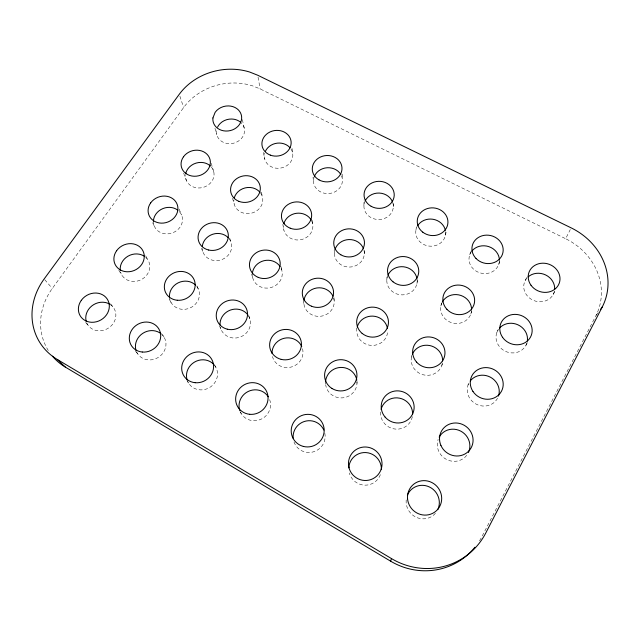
<?xml version="1.0" encoding="UTF-8"?>
<svg xmlns="http://www.w3.org/2000/svg" width="640" height="640" viewBox="0 0 640 640"><rect width="100%" height="100%" fill="white"/><g stroke="black" fill="none" stroke-linecap="round" stroke-linejoin="round"><path stroke-width="0.48" stroke-dasharray="3.2 2.4" d="M363.928 205.664L363.992 199.944M364.32 253.832L364.368 250.048M216.496 130.824L216.448 132.76A14.136 12.248 -11.9 0 0 229.136 143.672L231.36 143.592A14.136 12.248 -11.9 0 0 241.064 138.928L242.384 137.304A14.136 12.248 -11.9 0 0 241.288 122.912M386.792 280.072L387.168 275.152M393.336 206.76L393.712 201.992M415.992 229.864L416.608 225.296M416.952 283.544L417.576 279.64M411.448 357.104L411.768 355.328M445.44 235.248L446.576 229.816M440.856 306.032L441.528 303.256M469.76 254.744L470.832 250.944M441.816 365.544L442.584 362.936M470.792 314.072L471.712 311.352M498.704 264.504L500.064 260.784M468.016 385.048L468.776 383.208M496.744 332.76L498.44 328.928M525.296 280.4L527.336 275.912M479.52 540.8A67.944 65.608 53.1 0 0 482.12 536.232L595.744 316.04A62.632 56.368 19.7 0 0 565.64 238.712L570.296 229.536M553.176 294.504L555.584 290.16M525.896 345.4L527.744 342.056M596.288 315.28L598.464 312.256M48.28 350.48A61.96 55.48 -31.1 0 1 52.296 288.464L183.616 107.576A56.584 49.032 -11.9 0 1 252.48 85.84L260.152 88.92L565.64 238.712M44.768 279.712L52.296 288.464M85.648 322.496L88.696 326.096M229.04 238.688L229.664 239.48A14.88 13.464 -17.3 0 1 229.384 253.712A14.88 13.464 -17.3 0 1 215.464 260.624L213.176 260.36A14.88 13.464 -17.3 0 1 202.216 248.504M196.84 286.608L197.464 287.424A15.224 13.904 -23.6 0 1 196.984 302.208A15.224 13.904 -23.6 0 1 182.736 309.352L180.408 309.072A15.224 13.904 -23.6 0 1 169.704 298.912M135.552 351.104L138.576 355.08M136.576 351.912A15.624 14.32 -31 0 0 146.408 359.632L148.768 359.928A15.624 14.32 -31 0 0 163.368 352.536A15.624 14.32 -31 0 0 164.056 337.168L162.736 335.352A15.624 14.32 -31 0 0 161.688 334.28M110.648 303.808L112.856 306.832M187.456 381.392L188.512 383.016M118.808 270.328L121.96 275.232M162.464 334.648L164.056 337.168M169.496 299.608L171.336 302.952M145.656 255.816L147.976 260.048M214.272 364.352L216.472 368.608M240.408 412.008L241.24 413.64M152.648 222.728L154.288 226.08M196.904 285.888L198.472 289.352M219.544 326.016L221.056 329.456M179.112 209.04L181.592 215.04M201.456 248.304L203.168 252.616M183.672 173.192L186.392 180.488M248.8 315.768L250.112 319.672M179.896 96.192L183.616 107.576M229.672 238.048L231.36 243.336M211.184 163.32L213.752 171.672M251.648 274.248L252.688 277.816M232.536 198.304L234.16 204.008M214.96 128.264L216.744 134.656M242.344 119.592L244.2 127.912M261.392 192.12L262.432 196.944M281.088 266.768L281.84 270.4M263.4 152.4L264.688 159.048M282.816 224.392L283.848 230.104M258.056 77.184L260.152 88.92M303.552 301.728L303.856 303.576M292.016 148.36L292.792 154.112M312.32 220.376L312.824 224.96M313.032 177.12L313.52 182.088M333.952 297.616L334.16 300.416M334.184 250.072L334.48 254.784M342.168 174.064L342.352 179.064M356.992 381.504L357.008 383.344M356.736 328.056L356.752 329.976A15.48 14.656 3.4 0 0 371.568 345.408A15.48 14.656 3.4 0 0 387.672 331.384M526.808 343.28A15.928 14.648 22.5 0 1 505.136 351.168A15.928 14.648 22.5 0 1 498.488 329.368M554.432 291.04A15.656 14.088 19.6 0 1 533.216 300.28A15.656 14.088 19.6 0 1 526.528 278.56M211.32 166.984A14.416 12.656 -15.5 0 1 211.784 181.408L210.416 183.088A14.416 12.656 -15.5 0 1 200.496 187.904L198.24 187.976A14.416 12.656 -15.5 0 1 185.504 175.296M110.112 304.448A15.48 13.856 -31.1 0 1 113.16 323.544L111.648 325.416A15.48 13.856 -31.1 0 1 101 330.736L98.632 330.808A15.48 13.856 -31.1 0 1 86.52 322.328M435.44 513.296A16.976 16.4 52.9 0 1 415.624 517A16.976 16.4 52.9 0 1 406.4 498.448M466.712 455.336A16.56 15.832 36 0 1 446.008 459.176A16.56 15.832 36 0 1 438.144 439.4M145.704 257.352A15.08 13.464 -25.2 0 1 147.232 274.44L145.768 276.24A15.08 13.464 -25.2 0 1 135.376 281.384L133.048 281.456A15.08 13.464 -25.2 0 1 120.592 271.984M179.36 211.6A14.728 13.064 -19.9 0 1 180.088 227.088L178.672 228.824A14.728 13.064 -19.9 0 1 168.52 233.8L166.224 233.88A14.728 13.064 -19.9 0 1 153.432 222.072M497.544 398.272A16.224 15.232 27.1 0 1 475.96 404.024A16.224 15.232 27.1 0 1 468.984 382.872M412.36 416.664A16.08 15.6 20.4 0 1 401.072 428.624A16.08 15.6 20.4 0 1 384.864 423.936L383.296 421.968A16.08 15.6 20.4 0 1 380.888 410.168M380.392 474.648A16.4 16.232 44.9 0 1 352.992 479.688L351.424 477.64A16.4 16.232 44.9 0 1 349.336 472.952M471.576 309.632A15.536 14.392 14.4 0 1 461.888 322.64A15.536 14.392 14.4 0 1 445 318.728L443.448 316.92A15.536 14.392 14.4 0 1 442.416 301.816M499.4 260.952A15.288 13.832 13.4 0 1 489.672 272.888A15.288 13.832 13.4 0 1 473.408 269.04L471.856 267.304A15.288 13.832 13.4 0 1 471.928 250.976M442.272 364.04A15.8 14.976 16.1 0 1 431.088 374.888A15.8 14.976 16.1 0 1 415.512 370.32L413.952 368.44A15.8 14.976 16.1 0 1 412.08 354.848M324.832 433.208A16.08 15.832 -25.8 0 1 312.672 452.04A16.08 15.832 -25.8 0 1 293.56 440.608M356.992 381.744A15.752 15.248 -2.4 0 1 342.912 397.832A15.752 15.248 -2.4 0 1 325.704 384.992M325.6 384.2A15.752 15.248 -2.4 0 1 325.552 381.808M417.072 279.136A15.224 14.088 5.7 0 1 400.352 294.784A15.224 14.088 5.7 0 1 387.704 275.76M363.976 250.256A14.968 13.752 -2.1 0 1 349.8 267.056A14.968 13.752 -2.1 0 1 334.6 251.2M392.768 202.648A14.712 13.248 0.7 0 1 378.064 219.52A14.712 13.248 0.7 0 1 364.848 201.616M302.536 348.72A15.536 14.808 -15.2 0 1 291.208 367.04A15.536 14.808 -15.2 0 1 272.448 356.512M269.664 399.64A15.928 15.304 -30 0 1 260.336 419.552A15.928 15.304 -30 0 1 240.144 411.496M333.728 298.216A15.232 14.28 -6.7 0 1 320.472 316.28A15.232 14.28 -6.7 0 1 303.832 301.336M341.464 175.8A14.496 12.92 -4.5 0 1 327.864 193.576A14.496 12.92 -4.5 0 1 314.472 176.104M281.112 268.352A15.04 13.872 -13.2 0 1 269.592 287.864A15.04 13.872 -13.2 0 1 252.36 273.48M311.68 220.928A14.752 13.392 -8 0 1 300.6 239.744A14.752 13.392 -8 0 1 283.472 225.928M248.328 315.56A15.376 14.352 -20.8 0 1 240.88 336.776A15.376 14.352 -20.8 0 1 220.36 327.312M214.528 365.28A15.776 14.8 -30.8 0 1 209.392 387.672A15.776 14.8 -30.8 0 1 187.472 380.928M260.72 193.232A14.576 13.024 -12.4 0 1 260.624 206.944A14.576 13.024 -12.4 0 1 247.024 213.632L244.76 213.384A14.576 13.024 -12.4 0 1 233.872 199.936M291.072 149.152A14.304 12.584 -8.7 0 1 290.576 162.096A14.304 12.584 -8.7 0 1 277.472 168.288L275.248 168.056A14.304 12.584 -8.7 0 1 264.712 153.16M445.592 231.704A14.976 13.552 6.8 0 1 428.856 246.056A14.976 13.552 6.8 0 1 416.592 227.816"/><path stroke-width="0.96" d="M390.592 561.152L391.528 558.616A69.896 67.496 51.7 0 0 485.792 532.968L602.264 306.952A64.352 57.68 19.2 0 0 571.144 227.864L257.712 75.232L249.856 72.104A58 49.968 -11.8 0 0 179.272 94.288L44.144 278.984A63.648 56.744 -30.7 0 0 57.304 359.472L65.376 367.112L390.592 561.152A67.944 65.608 53.1 0 0 474.936 547.224M217.608 127.048L218.648 125.296A14.136 12.248 -11.9 0 1 231.808 119.024L233.968 119.24A14.136 12.248 -11.9 0 1 240.808 122.456M600.64 309.224L602.264 306.952M57.304 359.472L391.528 558.616M290.072 147.872L289.368 147.056A14.304 12.584 -8.7 0 0 265.408 151.256M260.096 192.48L259.392 191.624A14.576 13.024 -12.4 0 0 245.072 187.928A14.576 13.024 -12.4 0 0 234.256 197.904M65.376 367.112A61.96 55.48 -31.1 0 1 52.44 356.176M499.44 328.168A15.928 14.648 22.5 0 1 517.984 324.832A15.928 14.648 22.5 0 1 527.344 341.032M528.064 276.936A15.656 14.088 19.6 0 1 545.56 274.92A15.656 14.088 19.6 0 1 554.64 289.576M185.672 173.96A14.416 12.656 -15.5 0 1 186.752 170.712L187.832 168.904A14.416 12.656 -15.5 0 1 201.288 162.424L203.48 162.656A14.416 12.656 -15.5 0 1 210.384 166.008M86.296 321.64A15.48 13.856 -31.1 0 1 87.344 311.392L88.56 309.368A15.48 13.856 -31.1 0 1 102.976 302.224L105.272 302.496A15.48 13.856 -31.1 0 1 109.48 304.064M407.392 495.136A16.976 16.4 52.9 0 1 429.424 486.976A16.976 16.4 52.9 0 1 437.784 509.672M439.16 437.136A16.56 15.832 36 0 1 460.752 431.128A16.56 15.832 36 0 1 468.44 452.504M120.32 270.592A15.08 13.464 -25.2 0 1 121.68 262.8L122.848 260.848A15.08 13.464 -25.2 0 1 136.928 253.936L139.192 254.2A15.08 13.464 -25.2 0 1 144.576 256.464M153.424 221.384A14.728 13.064 -19.9 0 1 154.8 215.936L155.92 214.056A14.728 13.064 -19.9 0 1 169.68 207.368L171.904 207.616A14.728 13.064 -19.9 0 1 177.808 210.192M470.296 380.88A16.224 15.232 27.1 0 1 490.488 377.24A16.224 15.232 27.1 0 1 498.496 396.072M381.072 409.376A16.08 15.6 20.4 0 1 397.104 397.864L399.584 398.176A16.08 15.6 20.4 0 1 412.624 414.224M442.416 301.816A15.536 14.392 14.4 0 1 456.24 294.584L458.64 294.864A15.536 14.392 14.4 0 1 471.576 309.632M471.928 250.976A15.288 13.832 13.4 0 1 484.176 245.792L486.544 246.048A15.288 13.832 13.4 0 1 499.416 260.224M412.376 354.128A15.8 14.976 16.1 0 1 427.232 345.24L429.672 345.536A15.8 14.976 16.1 0 1 442.664 360.92M348.784 467.872A16.4 16.232 44.9 0 1 365.784 452.568L368.304 452.896A16.4 16.232 44.9 0 1 381.384 469.64M293.152 438.16A16.08 15.832 -25.8 0 1 323.824 430.064M325.552 381.808A15.752 15.248 -2.4 0 1 340.456 367.44A15.752 15.248 -2.4 0 1 356.816 380.16M357.24 326.96A15.48 14.656 3.4 0 1 372.84 316.12A15.48 14.656 3.4 0 1 387.448 328.32M387.992 275.08A15.224 14.088 5.7 0 1 403.64 266.792A15.224 14.088 5.7 0 1 416.944 278.4M365.136 200.976A14.712 13.248 0.7 0 1 379.2 193.056A14.712 13.248 0.7 0 1 392.536 201.984M334.928 249.792A14.968 13.752 -2.1 0 1 348.936 239.56A14.968 13.752 -2.1 0 1 363.56 248.872M272.024 353.44A15.536 14.808 -15.2 0 1 284.216 338.264A15.536 14.808 -15.2 0 1 301.76 346.536M239.856 410.752A15.928 15.304 -30 0 1 248.112 391.504A15.928 15.304 -30 0 1 268.256 396.776M303.904 300.592A15.232 14.28 -6.7 0 1 316.768 287.976A15.232 14.28 -6.7 0 1 332.944 296.12M314.472 176.104A14.496 12.92 -4.5 0 1 327.264 167.744A14.496 12.92 -4.5 0 1 340.856 174.576M252.36 273.48A15.04 13.872 -13.2 0 1 263.824 260.744A15.04 13.872 -13.2 0 1 280.04 266.448M283.824 223.84A14.752 13.392 -8 0 1 296.488 213.288A14.752 13.392 -8 0 1 311.36 220.296M220.032 325.072A15.376 14.352 -20.8 0 1 230.384 310.08A15.376 14.352 -20.8 0 1 247.904 314.944M187.208 380.2A15.776 14.8 -30.8 0 1 194.264 362.232A15.776 14.8 -30.8 0 1 213.504 364.12M202.28 246.376A14.88 13.464 -17.3 0 1 212.704 234.264A14.88 13.464 -17.3 0 1 228.336 237.808M169.576 298.192A15.224 13.904 -23.6 0 1 178.088 282.88A15.224 13.904 -23.6 0 1 195.632 285.16M136.04 350.504A15.624 14.32 -31 0 1 142.656 333.424A15.624 14.32 -31 0 1 161.12 333.792M417.536 225.896A14.976 13.552 6.8 0 1 432.928 219.256A14.976 13.552 6.8 0 1 445.368 230.296M212.92 117.96L212.872 119.928A14.496 12.48 -11.8 0 0 225.864 131.048L228.136 130.96A14.496 12.48 -11.8 0 0 238.088 126.2L239.448 124.544A14.496 12.48 -11.8 0 0 230.848 106.144L228.632 105.92A14.496 12.48 -11.8 0 0 215.144 112.32L212.92 117.96M183.48 156.8L182.368 158.648A14.784 12.904 -15.3 0 0 194.112 176.256L196.424 176.176A14.784 12.904 -15.3 0 0 206.608 171.256L208.008 169.544A14.784 12.904 -15.3 0 0 199.528 150.424L197.28 150.184A14.784 12.904 -15.3 0 0 183.48 156.8M150.664 202.904L149.504 204.824A15.112 13.336 -19.7 0 0 161.192 223.144L163.544 223.064A15.112 13.336 -19.7 0 0 173.968 217.976L175.416 216.2A15.112 13.336 -19.7 0 0 167.072 196.32L164.784 196.064A15.112 13.336 -19.7 0 0 150.664 202.904M116.624 250.72L115.416 252.712A15.48 13.76 -24.9 0 0 127.032 271.784L129.424 271.704A15.48 13.76 -24.9 0 0 140.104 266.44L141.608 264.6A15.48 13.76 -24.9 0 0 133.4 243.912L131.088 243.648A15.48 13.76 -24.9 0 0 116.624 250.72M81.296 300.352L80.04 302.416A15.904 14.176 -30.6 0 0 91.568 322.288L94 322.208A15.904 14.176 -30.6 0 0 104.944 316.76L106.504 314.848A15.904 14.176 -30.6 0 0 98.464 293.312L96.112 293.032A15.904 14.176 -30.6 0 0 81.296 300.352M531 285.24A16.08 14.416 19.2 0 0 558.472 284.936A16.08 14.416 19.2 0 0 542.824 263.184A16.08 14.416 19.2 0 0 531 285.24M502.552 337.304A16.376 15.008 21.9 0 0 530.528 337.048A16.376 15.008 21.9 0 0 514.848 314.376A16.376 15.008 21.9 0 0 502.552 337.304M407.552 498.768A17.464 16.864 51.4 0 0 434.384 512.328A17.464 16.864 51.4 0 0 431.84 482.52A17.464 16.864 51.4 0 0 407.552 498.768M440.928 445.464A17.032 16.264 34.8 0 0 469.824 449.832A17.032 16.264 34.8 0 0 458.136 423.168A17.032 16.264 34.8 0 0 440.928 445.464M472.968 391.448A16.68 15.624 26.3 0 0 501.464 391.256A16.68 15.624 26.3 0 0 485.76 367.6A16.68 15.624 26.3 0 0 472.968 391.448M476.016 258.464A15.696 14.144 13 0 0 502.448 254.272A15.696 14.144 13 0 0 484.192 235.336A15.696 14.144 13 0 0 476.016 258.464M208.656 250.032A15.272 13.752 -17.1 0 0 227.992 232.768A15.272 13.752 -17.1 0 0 202.976 226.888A15.272 13.752 -17.1 0 0 208.656 250.032M332.024 388.496A16.192 15.632 -2.6 0 0 356.936 376A16.192 15.632 -2.6 0 0 333.344 361.448A16.192 15.632 -2.6 0 0 332.024 388.496M238.968 201.368A14.952 13.288 -12.3 0 0 260.288 187.424A14.952 13.288 -12.3 0 0 237.08 178.384A14.952 13.288 -12.3 0 0 238.968 201.368M142.272 352.032A16.056 14.656 -30.5 0 0 159.76 330.824A16.056 14.656 -30.5 0 0 132.968 328.36A16.056 14.656 -30.5 0 0 142.272 352.032M270.32 155.12A14.672 12.832 -8.6 0 0 291.104 141.648A14.672 12.832 -8.6 0 0 268.16 132.992A14.672 12.832 -8.6 0 0 270.32 155.12M303.312 446.408A16.536 16.248 -23.8 0 0 323.656 426.328A16.536 16.248 -23.8 0 0 296.112 419.192A16.536 16.248 -23.8 0 0 303.312 446.408M422.768 232.168A15.376 13.848 6.5 0 0 447.72 224.392A15.376 13.848 6.5 0 0 427.272 208.6A15.376 13.848 6.5 0 0 422.768 232.168M393.024 281.816A15.632 14.416 5.4 0 0 418.512 273.784A15.632 14.416 5.4 0 0 397.896 257.312A15.632 14.416 5.4 0 0 393.024 281.816M348.872 467.256A16.856 16.68 39.5 0 0 376.632 476.168A16.856 16.68 39.5 0 0 370.24 447.8A16.856 16.68 39.5 0 0 348.872 467.256M446.896 309.296A15.968 14.728 13.9 0 0 473.848 305A15.968 14.728 13.9 0 0 455.496 285.256A15.968 14.728 13.9 0 0 446.896 309.296M385.136 417.112A16.528 16.008 19 0 0 413.2 412.576A16.528 16.008 19 0 0 394.664 391.072A16.528 16.008 19 0 0 385.136 417.112M362.128 333.392A15.904 15.008 3.1 0 0 388.168 325.096A15.904 15.008 3.1 0 0 367.392 307.904A15.904 15.008 3.1 0 0 362.128 333.392M340.84 254.8A15.36 14.056 -2.2 0 0 364.448 243.424A15.36 14.056 -2.2 0 0 342.016 230.472A15.36 14.056 -2.2 0 0 340.84 254.8M371.16 206.312A15.096 13.528 0.5 0 0 394.224 195.32A15.096 13.528 0.5 0 0 372.024 182.904A15.096 13.528 0.5 0 0 371.16 206.312M416.624 362.144A16.24 15.352 15.4 0 0 444.12 357.728A16.24 15.352 15.4 0 0 425.672 337.128A16.24 15.352 15.4 0 0 416.624 362.144M249.696 414.304A16.368 15.696 -29 0 0 266.848 391.968A16.368 15.696 -29 0 0 239.008 389.296A16.368 15.696 -29 0 0 249.696 414.304M177.272 300.248A15.632 14.216 -23.3 0 0 194.168 279.824A15.632 14.216 -23.3 0 0 167.808 277.52A15.632 14.216 -23.3 0 0 177.272 300.248M281.168 359.368A15.968 15.168 -14.9 0 0 300.968 340.544A15.968 15.168 -14.9 0 0 274.456 333.976A15.968 15.168 -14.9 0 0 281.168 359.368M311.52 306.224A15.648 14.608 -6.7 0 0 333.48 291.08A15.648 14.608 -6.7 0 0 308.784 281.072A15.648 14.608 -6.7 0 0 311.52 306.224M319.04 179.896A14.872 13.184 -4.6 0 0 341.976 169.144A14.872 13.184 -4.6 0 0 320.392 157.056A14.872 13.184 -4.6 0 0 319.04 179.896M258.24 277.376A15.44 14.184 -13.1 0 0 280.16 262.592A15.44 14.184 -13.1 0 0 256.088 252.872A15.44 14.184 -13.1 0 0 258.24 277.376M290.248 228.216A15.144 13.68 -8 0 0 311.608 213.952A15.144 13.68 -8 0 0 287.816 204.648A15.144 13.68 -8 0 0 290.248 228.216M227.28 329.184A15.792 14.688 -20.5 0 0 247.144 310.824A15.792 14.688 -20.5 0 0 221.216 304.464A15.792 14.688 -20.5 0 0 227.28 329.184M195.192 382.712A16.208 15.16 -30.2 0 0 212.52 360.952A16.208 15.16 -30.2 0 0 185.216 358.384A16.208 15.16 -30.2 0 0 195.192 382.712"/></g></svg>
